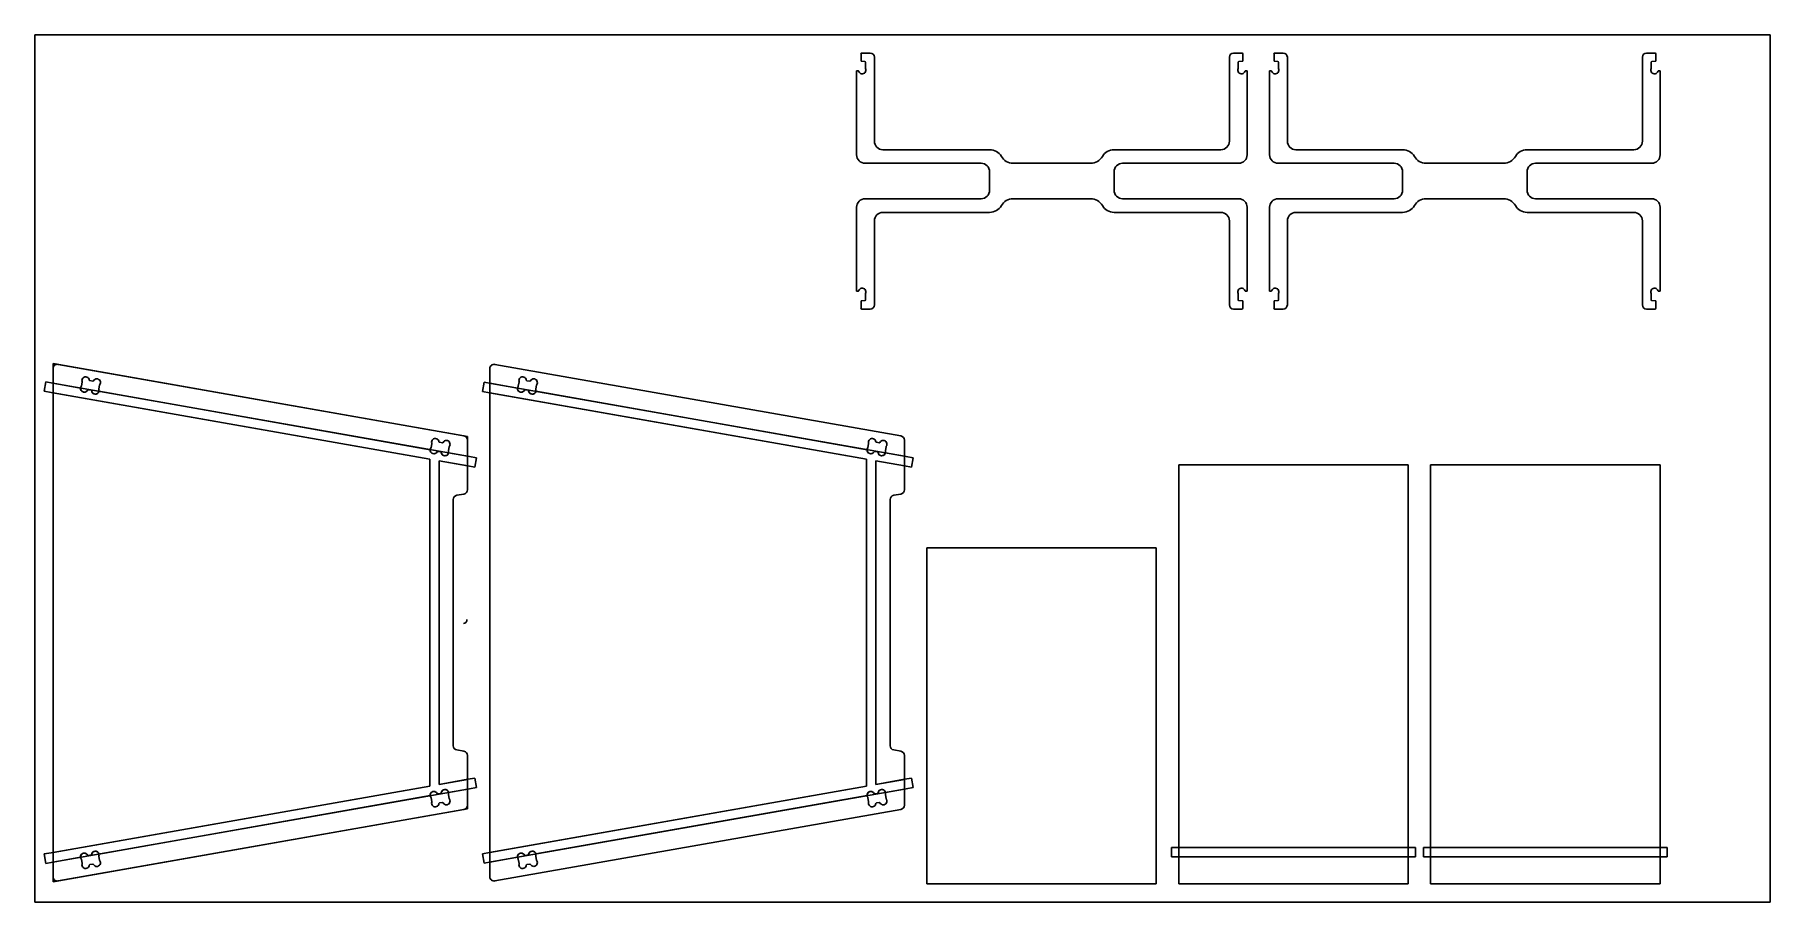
# Model space of a CAD drawing. Extents: x 0 to 96.1, y 0.2 to 48.2.
import ezdxf

# ---------------------------------------------------------------- set-up
doc = ezdxf.new("R2010")
doc.units = 0
doc.header["$MEASUREMENT"] = 0
doc.layers.get('0').update_dxf_attribs({"linetype": 'CONTINUOUS'})
for name, color, linetype in [('BOX_STOCK', 1, 'CONTINUOUS'), ('POCKETS', 171, 'CONTINUOUS'), ('PROFILES_INSIDE', 4, 'CONTINUOUS'), ('PROFILES_OUTSIDE', 6, 'CONTINUOUS')]:
    doc.layers.add(name, color=color, linetype=linetype)

msp = doc.modelspace()

# ---------------------------------------------------------------- linework, layer by layer
at = {"color": 7, "linetype": 'CONTINUOUS'}
for p, q in [((45.743, 46.734), (45.743, 47.149)), ((46.245, 47.189), (45.782, 47.189)), ((66.831, 47.189), (66.368, 47.189)), ((66.87, 47.149), (66.87, 46.734)), ((68.602, 46.734), (68.602, 47.149)), ((69.104, 47.189), (68.641, 47.189)), ((89.69, 47.189), (89.227, 47.189)), ((89.729, 47.149), (89.729, 46.734)), ((45.497, 46.204), (45.497, 41.559)), ((45.576, 46.204), (45.497, 46.204)), ((45.952, 46.72), (45.743, 46.734)), ((45.989, 46.341), (45.989, 46.681)), ((46.481, 42.309), (46.481, 46.952)), ((66.132, 46.952), (66.132, 42.309)), ((66.624, 46.681), (66.624, 46.341)), ((66.87, 46.734), (66.661, 46.72)), ((67.116, 46.204), (67.037, 46.204)), ((67.116, 41.559), (67.116, 46.204)), ((68.355, 46.204), (68.355, 41.559)), ((68.435, 46.204), (68.355, 46.204)), ((68.811, 46.72), (68.602, 46.734)), ((68.848, 46.341), (68.848, 46.681)), ((69.34, 42.309), (69.34, 46.952)), ((88.991, 46.952), (88.991, 42.309)), ((89.483, 46.681), (89.483, 46.341)), ((89.729, 46.734), (89.52, 46.72)), ((89.975, 46.204), (89.895, 46.204)), ((89.975, 41.559), (89.975, 46.204)), ((52.861, 41.836), (46.953, 41.836)), ((65.659, 41.836), (59.752, 41.836)), ((75.72, 41.836), (69.812, 41.836)), ((88.518, 41.836), (82.611, 41.836)), ((45.969, 41.086), (52.388, 41.086)), ((52.861, 40.614), (52.861, 39.59)), ((58.453, 41.086), (54.16, 41.086)), ((59.752, 39.59), (59.752, 40.614)), ((60.225, 41.086), (66.644, 41.086)), ((68.828, 41.086), (75.247, 41.086)), ((75.72, 40.614), (75.72, 39.59)), ((81.312, 41.086), (77.019, 41.086)), ((82.611, 39.59), (82.611, 40.614)), ((83.084, 41.086), (89.503, 41.086)), ((45.497, 38.645), (45.497, 34)), ((52.388, 39.118), (45.969, 39.118)), ((54.16, 39.118), (58.453, 39.118)), ((66.644, 39.118), (60.225, 39.118)), ((67.116, 34), (67.116, 38.645)), ((68.355, 38.645), (68.355, 34)), ((75.247, 39.118), (68.828, 39.118)), ((77.019, 39.118), (81.312, 39.118)), ((89.503, 39.118), (83.084, 39.118)), ((89.975, 34), (89.975, 38.645)), ((46.481, 33.252), (46.481, 37.895)), ((46.953, 38.368), (52.861, 38.368)), ((59.752, 38.368), (65.659, 38.368)), ((66.132, 37.895), (66.132, 33.252)), ((69.34, 33.252), (69.34, 37.895)), ((69.812, 38.368), (75.72, 38.368)), ((82.611, 38.368), (88.518, 38.368)), ((88.991, 37.895), (88.991, 33.252)), ((45.497, 34), (45.576, 34)), ((45.989, 33.523), (45.989, 33.863)), ((66.624, 33.863), (66.624, 33.523)), ((67.037, 34), (67.116, 34)), ((68.355, 34), (68.435, 34)), ((68.848, 33.523), (68.848, 33.863)), ((89.483, 33.863), (89.483, 33.523)), ((89.895, 34), (89.975, 34)), ((45.743, 33.471), (45.952, 33.484)), ((45.743, 33.055), (45.743, 33.471)), ((45.782, 33.015), (46.245, 33.015)), ((66.368, 33.015), (66.831, 33.015)), ((66.661, 33.484), (66.87, 33.471)), ((66.87, 33.471), (66.87, 33.055)), ((68.602, 33.471), (68.811, 33.484)), ((68.602, 33.055), (68.602, 33.471)), ((68.641, 33.015), (69.104, 33.015)), ((89.227, 33.015), (89.69, 33.015)), ((89.52, 33.484), (89.729, 33.471)), ((89.729, 33.471), (89.729, 33.055)), ((1.299, 29.953), (23.767, 25.991)), ((47.948, 25.991), (25.479, 29.953)), ((1.022, 28.908), (1.022, 29.72)), ((1.022, 28.908), (2.548, 28.639)), ((1.022, 28.908), (1.022, 28.373)), ((2.59, 28.749), (2.632, 28.986)), ((3.062, 29.049), (3.219, 29.021)), ((25.202, 29.72), (25.202, 28.908)), ((26.734, 28.638), (25.202, 28.908)), ((25.202, 28.373), (25.202, 28.908)), ((26.776, 28.748), (26.818, 28.985)), ((27.248, 29.048), (27.405, 29.02)), ((1.022, 2.931), (1.022, 28.373)), ((21.874, 24.696), (1.022, 28.373)), ((2.973, 28.543), (3.13, 28.516)), ((3.601, 28.815), (3.56, 28.578)), ((3.561, 28.46), (21.901, 25.226)), ((25.202, 28.373), (25.202, 2.931)), ((25.202, 28.373), (46.055, 24.696)), ((27.159, 28.542), (27.316, 28.515)), ((27.787, 28.815), (27.746, 28.577)), ((46.081, 25.226), (27.747, 28.459)), ((21.943, 25.337), (21.985, 25.574)), ((22.325, 25.131), (22.482, 25.103)), ((22.415, 25.637), (22.571, 25.609)), ((22.954, 25.403), (22.912, 25.166)), ((22.914, 25.048), (23.963, 24.863)), ((23.963, 25.758), (23.963, 24.863)), ((46.123, 25.337), (46.165, 25.574)), ((46.506, 25.131), (46.662, 25.103)), ((46.595, 25.637), (46.752, 25.609)), ((47.134, 25.403), (47.092, 25.166)), ((48.143, 24.863), (47.094, 25.048)), ((48.143, 24.863), (48.143, 25.758)), ((21.874, 6.608), (21.874, 24.696)), ((22.388, 24.606), (22.388, 6.699)), ((23.963, 24.328), (22.388, 24.606)), ((23.963, 24.328), (23.963, 24.863)), ((23.963, 24.328), (23.963, 23.005)), ((46.055, 24.696), (46.055, 6.608)), ((46.568, 6.699), (46.568, 24.606)), ((46.568, 24.606), (48.143, 24.328)), ((48.143, 24.863), (48.143, 24.328)), ((48.143, 23.005), (48.143, 24.328)), ((76.031, 24.391), (63.326, 24.391)), ((63.326, 24.391), (63.326, 3.209)), ((76.031, 3.209), (76.031, 24.391)), ((89.975, 24.391), (77.27, 24.391)), ((77.27, 24.391), (77.27, 3.209)), ((89.975, 3.209), (89.975, 24.391)), ((23.175, 8.835), (23.175, 22.47)), ((23.37, 22.703), (23.767, 22.773)), ((47.355, 22.47), (47.355, 8.835)), ((47.948, 22.773), (47.551, 22.703)), ((49.382, 19.794), (49.382, 1.184)), ((62.087, 19.794), (49.382, 19.794)), ((62.087, 1.184), (62.087, 19.794)), ((23.767, 8.532), (23.37, 8.602)), ((23.963, 8.299), (23.963, 6.977)), ((47.551, 8.602), (47.948, 8.532)), ((48.143, 6.977), (48.143, 8.299)), ((22.388, 6.699), (23.963, 6.977)), ((23.963, 6.442), (23.963, 6.977)), ((48.143, 6.977), (46.568, 6.699)), ((48.143, 6.977), (48.143, 6.442)), ((1.022, 2.931), (21.874, 6.608)), ((21.901, 6.078), (3.561, 2.844)), ((21.985, 5.73), (21.943, 5.967)), ((22.482, 6.201), (22.325, 6.173)), ((22.912, 6.138), (22.954, 5.901)), ((23.963, 6.442), (22.914, 6.257)), ((23.963, 6.442), (23.963, 5.546)), ((46.055, 6.608), (25.202, 2.931)), ((27.747, 2.845), (46.081, 6.078)), ((46.165, 5.73), (46.123, 5.967)), ((46.662, 6.201), (46.506, 6.173)), ((47.092, 6.138), (47.134, 5.901)), ((47.094, 6.257), (48.143, 6.442)), ((48.143, 5.546), (48.143, 6.442)), ((23.767, 5.313), (1.299, 1.352)), ((22.571, 5.695), (22.415, 5.668)), ((25.479, 1.352), (47.948, 5.313)), ((46.752, 5.695), (46.595, 5.668)), ((1.022, 2.931), (1.022, 2.397)), ((25.202, 2.397), (25.202, 2.931)), ((63.326, 3.209), (76.031, 3.209)), ((63.326, 2.695), (63.326, 3.209)), ((76.031, 3.209), (76.031, 2.695)), ((89.975, 3.209), (77.27, 3.209)), ((77.27, 2.695), (77.27, 3.209)), ((89.975, 3.209), (89.975, 2.695)), ((2.548, 2.666), (1.022, 2.397)), ((1.022, 1.584), (1.022, 2.397)), ((2.632, 2.318), (2.59, 2.555)), ((3.13, 2.789), (2.973, 2.761)), ((3.219, 2.283), (3.062, 2.255)), ((3.56, 2.726), (3.601, 2.489)), ((25.202, 2.397), (26.734, 2.667)), ((25.202, 2.397), (25.202, 1.584)), ((26.818, 2.319), (26.776, 2.556)), ((27.316, 2.79), (27.159, 2.762)), ((27.405, 2.284), (27.248, 2.256)), ((27.746, 2.727), (27.787, 2.49)), ((63.326, 2.695), (63.326, 1.184)), ((76.031, 2.695), (63.326, 2.695)), ((76.031, 1.184), (76.031, 2.695)), ((77.27, 2.695), (77.27, 1.184)), ((77.27, 2.695), (89.975, 2.695)), ((89.975, 1.184), (89.975, 2.695)), ((49.382, 1.184), (62.087, 1.184)), ((63.326, 1.184), (76.031, 1.184)), ((77.27, 1.184), (89.975, 1.184))]:
    msp.add_line(p, q, dxfattribs=at)
for centre, radius, start, end in [((45.782, 47.149), 0.0394, 90, 180), ((46.245, 46.952), 0.236, 0, 90), ((66.368, 46.952), 0.236, 90, 180), ((66.831, 47.149), 0.0394, 0, 90), ((68.641, 47.149), 0.0394, 90, 180), ((69.104, 46.952), 0.236, 0, 90), ((89.227, 46.952), 0.236, 90, 180), ((89.69, 47.149), 0.0394, 0, 90), ((45.576, 46.165), 0.0394, 17.60047, 90), ((45.808, 46.238), 0.204, 197.60047, 24.88789), ((45.949, 46.681), 0.0394, 360, 86.33806), ((46.028, 46.341), 0.0394, 180, 204.88789), ((66.805, 46.238), 0.204, 155.11211, 342.39953), ((66.585, 46.341), 0.0394, 335.11211, 0), ((66.663, 46.681), 0.0394, 93.66194, 180), ((67.037, 46.165), 0.0394, 90, 162.39953), ((68.435, 46.165), 0.0394, 17.60047, 90), ((68.667, 46.238), 0.204, 197.60047, 24.88789), ((68.808, 46.681), 0.0394, 0, 86.33806), ((68.887, 46.341), 0.0394, 180, 204.88789), ((89.664, 46.238), 0.204, 155.11211, 342.39953), ((89.444, 46.341), 0.0394, 335.11211, 0), ((89.522, 46.681), 0.0394, 93.66194, 180), ((89.895, 46.165), 0.0394, 90, 162.39953), ((46.953, 42.309), 0.472, 180, 270), ((65.659, 42.309), 0.472, 270, 0), ((69.812, 42.309), 0.472, 180, 270), ((88.518, 42.309), 0.472, 270, 0), ((45.969, 41.559), 0.472, 180, 270), ((52.861, 41.086), 0.75, 30, 90), ((54.16, 41.836), 0.75, 210, 270), ((58.453, 41.836), 0.75, 270, 330), ((59.752, 41.086), 0.75, 90, 150), ((66.644, 41.559), 0.472, 270, 0), ((68.828, 41.559), 0.472, 180, 270), ((75.72, 41.086), 0.75, 30, 90), ((77.019, 41.836), 0.75, 210, 270), ((81.312, 41.836), 0.75, 270, 330), ((82.611, 41.086), 0.75, 90, 150), ((89.503, 41.559), 0.472, 270, 0), ((52.388, 40.614), 0.472, 0, 90), ((60.225, 40.614), 0.472, 90, 180), ((75.247, 40.614), 0.472, 0, 90), ((83.084, 40.614), 0.472, 90, 180), ((52.388, 39.59), 0.472, 270, 0), ((60.225, 39.59), 0.472, 180, 270), ((75.247, 39.59), 0.472, 270, 0), ((83.084, 39.59), 0.472, 180, 270), ((45.969, 38.645), 0.472, 90, 180), ((52.861, 39.118), 0.75, 270, 330), ((54.16, 38.368), 0.75, 90, 150), ((58.453, 38.368), 0.75, 30, 90), ((59.752, 39.118), 0.75, 210, 270), ((66.644, 38.645), 0.472, 0, 90), ((68.828, 38.645), 0.472, 90, 180), ((75.72, 39.118), 0.75, 270, 330), ((77.019, 38.368), 0.75, 90, 150), ((81.312, 38.368), 0.75, 30, 90), ((82.611, 39.118), 0.75, 210, 270), ((89.503, 38.645), 0.472, 0, 90), ((46.953, 37.895), 0.472, 90, 180), ((65.659, 37.895), 0.472, 0, 90), ((69.812, 37.895), 0.472, 90, 180), ((88.518, 37.895), 0.472, 0, 90), ((45.576, 34.039), 0.0394, 270, 342.39953), ((45.808, 33.966), 0.204, 335.11211, 162.39953), ((46.028, 33.863), 0.0394, 155.11211, 180), ((66.805, 33.966), 0.204, 17.60047, 204.88789), ((66.585, 33.863), 0.0394, 0, 24.88789), ((67.037, 34.039), 0.0394, 197.60047, 270), ((68.435, 34.039), 0.0394, 270, 342.39953), ((68.667, 33.966), 0.204, 335.11211, 162.39953), ((68.887, 33.863), 0.0394, 155.11211, 180), ((89.664, 33.966), 0.204, 17.60047, 204.88789), ((89.444, 33.863), 0.0394, 0, 24.88789), ((89.895, 34.039), 0.0394, 197.60047, 270), ((45.782, 33.055), 0.0394, 180, 270), ((45.949, 33.523), 0.0394, 273.66194, 0), ((46.245, 33.252), 0.236, 270, 0), ((66.368, 33.252), 0.236, 180, 270), ((66.663, 33.523), 0.0394, 180, 266.33806), ((66.831, 33.055), 0.0394, 270, 0), ((68.641, 33.055), 0.0394, 180, 270), ((68.808, 33.523), 0.0394, 273.66194, 0), ((69.104, 33.252), 0.236, 270, 0), ((89.227, 33.252), 0.236, 180, 270), ((89.522, 33.523), 0.0394, 180, 266.33806), ((89.69, 33.055), 0.0394, 270, 0), ((1.258, 29.72), 0.236, 80, 180), ((25.438, 29.72), 0.236, 80, 180), ((2.828, 29.056), 0.204, 7.60048, 194.88784), ((2.593, 28.993), 0.0394, 350, 14.88784), ((3.069, 29.088), 0.0394, 187.60048, 260.00005), ((3.226, 29.06), 0.0394, 260.00005, 332.39954), ((3.441, 28.948), 0.204, 325.11219, 152.39954), ((3.64, 28.809), 0.0394, 145.11219, 170), ((27.014, 29.055), 0.204, 7.60048, 194.88784), ((26.779, 28.992), 0.0394, 350, 14.88784), ((27.255, 29.087), 0.0394, 187.60048, 260.00005), ((27.412, 29.059), 0.0394, 260.00005, 332.39954), ((27.627, 28.947), 0.204, 325.11219, 152.39954), ((27.826, 28.808), 0.0394, 145.11219, 170), ((2.751, 28.617), 0.204, 173.94475, 332.39954), ((2.751, 28.617), 0.204, 145.11212, 173.94475), ((2.552, 28.756), 0.0394, 325.11212, 350), ((2.966, 28.505), 0.0394, 80.00005, 152.39954), ((3.123, 28.477), 0.0394, 7.60048, 80.00005), ((3.364, 28.509), 0.204, 187.60048, 346.05519), ((3.598, 28.572), 0.0394, 170, 194.8879), ((3.364, 28.509), 0.204, 346.05519, 14.8879), ((26.937, 28.616), 0.204, 173.94475, 332.39954), ((26.937, 28.616), 0.204, 145.11212, 173.94475), ((26.738, 28.755), 0.0394, 325.11212, 350), ((27.152, 28.504), 0.0394, 80.00005, 152.39954), ((27.309, 28.476), 0.0394, 7.60048, 80.00005), ((27.55, 28.508), 0.204, 187.60048, 346.05519), ((27.784, 28.571), 0.0394, 170, 194.8879), ((27.55, 28.508), 0.204, 346.05519, 14.8879), ((23.726, 25.758), 0.236, 0, 80), ((47.907, 25.758), 0.236, 0, 80), ((22.103, 25.205), 0.204, 173.94475, 332.39954), ((22.103, 25.205), 0.204, 145.11212, 173.94475), ((21.904, 25.344), 0.0394, 325.11212, 350), ((22.181, 25.643), 0.204, 7.60048, 194.88784), ((21.946, 25.581), 0.0394, 350, 14.88784), ((22.319, 25.092), 0.0394, 80.00005, 152.39954), ((22.421, 25.675), 0.0394, 187.60048, 260.00005), ((22.475, 25.065), 0.0394, 7.60048, 80.00005), ((22.716, 25.097), 0.204, 187.60048, 346.05519), ((22.578, 25.648), 0.0394, 260.00005, 332.39954), ((22.793, 25.535), 0.204, 325.11219, 152.39954), ((22.951, 25.159), 0.0394, 170, 194.8879), ((22.716, 25.097), 0.204, 346.05519, 14.8879), ((22.993, 25.396), 0.0394, 145.11219, 170), ((46.284, 25.205), 0.204, 173.94475, 332.39954), ((46.284, 25.205), 0.204, 145.11212, 173.94475), ((46.084, 25.344), 0.0394, 325.11212, 350), ((46.361, 25.643), 0.204, 7.60048, 194.88784), ((46.126, 25.581), 0.0394, 350, 14.88784), ((46.499, 25.092), 0.0394, 80.00005, 152.39954), ((46.602, 25.675), 0.0394, 187.60048, 260.00005), ((46.656, 25.065), 0.0394, 7.60048, 80.00005), ((46.896, 25.097), 0.204, 187.60048, 346.05519), ((46.758, 25.648), 0.0394, 260.00005, 332.39954), ((46.974, 25.535), 0.204, 325.11219, 152.39954), ((47.131, 25.159), 0.0394, 170, 194.8879), ((46.896, 25.097), 0.204, 346.05519, 14.8879), ((47.173, 25.396), 0.0394, 145.11219, 170), ((23.411, 22.47), 0.236, 100, 180), ((23.726, 23.005), 0.236, 280, 0), ((47.592, 22.47), 0.236, 100, 180), ((47.907, 23.005), 0.236, 280, 0), ((23.411, 8.835), 0.236, 180, 260), ((47.592, 8.835), 0.236, 180, 260), ((23.726, 8.299), 0.236, 0, 80), ((47.907, 8.299), 0.236, 0, 80), ((22.103, 6.1), 0.204, 27.60048, 186.05519), ((22.103, 6.1), 0.204, 186.05519, 214.88784), ((21.904, 5.961), 0.0394, 10, 34.88784), ((22.319, 6.212), 0.0394, 207.60048, 280.00005), ((22.475, 6.24), 0.0394, 280.00005, 352.39954), ((22.716, 6.208), 0.204, 13.94475, 172.39954), ((22.793, 5.769), 0.204, 207.60048, 34.8879), ((22.951, 6.145), 0.0394, 165.11219, 190), ((22.716, 6.208), 0.204, 345.11219, 13.94475), ((22.993, 5.908), 0.0394, 190, 214.8879), ((46.284, 6.1), 0.204, 27.60048, 186.05519), ((46.284, 6.1), 0.204, 186.05519, 214.88784), ((46.084, 5.961), 0.0394, 10, 34.88784), ((46.499, 6.212), 0.0394, 207.60048, 280.00005), ((46.656, 6.24), 0.0394, 280.00005, 352.39954), ((46.896, 6.208), 0.204, 13.94475, 172.39954), ((46.974, 5.769), 0.204, 207.60048, 34.8879), ((47.131, 6.145), 0.0394, 165.11219, 190), ((46.896, 6.208), 0.204, 345.11219, 13.94475), ((47.173, 5.908), 0.0394, 190, 214.8879), ((22.181, 5.661), 0.204, 165.11212, 352.39954), ((21.946, 5.724), 0.0394, 345.11212, 10), ((22.421, 5.629), 0.0394, 100.00005, 172.39954), ((22.578, 5.657), 0.0394, 27.60048, 100.00005), ((23.726, 5.546), 0.236, 280, 0), ((46.361, 5.661), 0.204, 165.11212, 352.39954), ((46.126, 5.724), 0.0394, 345.11212, 10), ((46.602, 5.629), 0.0394, 100.00005, 172.39954), ((46.758, 5.657), 0.0394, 27.60048, 100.00005), ((47.907, 5.546), 0.236, 280, 0), ((2.751, 2.687), 0.204, 27.60048, 186.05519), ((3.364, 2.795), 0.204, 13.94475, 172.39954), ((26.937, 2.688), 0.204, 27.60048, 186.05519), ((27.55, 2.796), 0.204, 13.94475, 172.39954), ((2.751, 2.687), 0.204, 186.05519, 214.88784), ((2.552, 2.548), 0.0394, 10, 34.88784), ((2.828, 2.249), 0.204, 165.11212, 352.39954), ((2.593, 2.311), 0.0394, 345.11212, 10), ((2.966, 2.8), 0.0394, 207.60048, 280.00005), ((3.069, 2.217), 0.0394, 100.00005, 172.39954), ((3.123, 2.827), 0.0394, 280.00005, 352.39954), ((3.226, 2.244), 0.0394, 27.60048, 100.00005), ((3.441, 2.357), 0.204, 207.60048, 34.8879), ((3.598, 2.733), 0.0394, 165.11219, 190), ((3.364, 2.795), 0.204, 345.11219, 13.94475), ((3.64, 2.496), 0.0394, 190, 214.8879), ((26.937, 2.688), 0.204, 186.05519, 214.88784), ((26.738, 2.549), 0.0394, 10, 34.88784), ((27.014, 2.25), 0.204, 165.11212, 352.39954), ((26.779, 2.312), 0.0394, 345.11212, 10), ((27.152, 2.801), 0.0394, 207.60048, 280.00005), ((27.255, 2.218), 0.0394, 100.00005, 172.39954), ((27.309, 2.828), 0.0394, 280.00005, 352.39954), ((27.412, 2.245), 0.0394, 27.60048, 100.00005), ((27.627, 2.358), 0.204, 207.60048, 34.8879), ((27.784, 2.734), 0.0394, 165.11219, 190), ((27.55, 2.796), 0.204, 345.11219, 13.94475), ((27.826, 2.497), 0.0394, 190, 214.8879), ((1.258, 1.584), 0.236, 180, 280), ((25.438, 1.584), 0.236, 180, 280)]:
    msp.add_arc(centre, radius, start, end, dxfattribs=at)
at = {"layer": 'BOX_STOCK'}
for p, q in [((96.071, 48.202), (0.008, 48.202)), ((0.008, 48.202), (0.008, 0.171)), ((96.071, 0.171), (96.071, 48.202)), ((0.008, 0.171), (96.071, 0.171))]:
    msp.add_line(p, q, dxfattribs=at)
at = {"layer": 'POCKETS'}
for p, q in [((0.623, 28.978), (0.532, 28.459)), ((1.011, 28.91), (0.623, 28.978)), ((24.065, 24.845), (1.011, 28.91)), ((24.89, 28.963), (24.799, 28.444)), ((25.278, 28.894), (24.89, 28.963)), ((48.245, 24.845), (25.278, 28.894)), ((0.532, 28.459), (0.919, 28.391)), ((0.919, 28.391), (21.874, 24.696)), ((24.799, 28.444), (25.186, 28.376)), ((25.186, 28.376), (46.055, 24.696)), ((21.874, 24.696), (21.874, 6.608)), ((22.388, 24.606), (23.973, 24.326)), ((22.388, 6.699), (22.388, 24.606)), ((23.973, 24.326), (24.361, 24.258)), ((24.453, 24.776), (24.065, 24.845)), ((24.361, 24.258), (24.453, 24.776)), ((46.055, 24.696), (46.055, 6.608)), ((46.568, 24.606), (48.154, 24.326)), ((46.568, 6.699), (46.568, 24.606)), ((48.154, 24.326), (48.541, 24.258)), ((48.633, 24.776), (48.245, 24.845)), ((48.541, 24.258), (48.633, 24.776)), ((23.973, 6.978), (22.388, 6.699)), ((24.361, 7.047), (23.973, 6.978)), ((24.453, 6.528), (24.361, 7.047)), ((48.154, 6.978), (46.568, 6.699)), ((48.541, 7.047), (48.154, 6.978)), ((48.633, 6.528), (48.541, 7.047)), ((21.874, 6.608), (0.919, 2.913)), ((1.011, 2.395), (24.065, 6.46)), ((24.065, 6.46), (24.453, 6.528)), ((46.055, 6.608), (25.186, 2.929)), ((25.278, 2.41), (48.245, 6.46)), ((48.245, 6.46), (48.633, 6.528)), ((0.919, 2.913), (0.532, 2.845)), ((25.186, 2.929), (24.799, 2.86)), ((76.425, 3.209), (62.933, 3.209)), ((62.933, 3.209), (62.933, 2.695)), ((76.425, 2.695), (76.425, 3.209)), ((90.369, 3.209), (76.877, 3.209)), ((76.877, 3.209), (76.877, 2.695)), ((90.369, 2.695), (90.369, 3.209)), ((0.532, 2.845), (0.623, 2.326)), ((0.623, 2.326), (1.011, 2.395)), ((24.799, 2.86), (24.89, 2.342)), ((24.89, 2.342), (25.278, 2.41)), ((62.933, 2.695), (76.425, 2.695)), ((76.877, 2.695), (90.369, 2.695))]:
    msp.add_line(p, q, dxfattribs=at)
at = {"layer": 'PROFILES_INSIDE'}
for p, q in [((2.632, 28.986), (2.59, 28.749)), ((3.219, 29.021), (3.062, 29.049)), ((26.818, 28.985), (26.776, 28.748)), ((27.405, 29.02), (27.248, 29.048)), ((2.973, 28.543), (3.13, 28.516)), ((3.56, 28.578), (3.601, 28.815)), ((27.159, 28.542), (27.316, 28.515)), ((27.746, 28.577), (27.787, 28.815)), ((21.985, 25.574), (21.943, 25.337)), ((22.325, 25.131), (22.482, 25.103)), ((22.571, 25.609), (22.415, 25.637)), ((22.912, 25.166), (22.954, 25.403)), ((46.165, 25.574), (46.123, 25.337)), ((46.506, 25.131), (46.662, 25.103)), ((46.752, 25.609), (46.595, 25.637)), ((47.092, 25.166), (47.134, 25.403)), ((21.943, 5.967), (21.985, 5.73)), ((22.482, 6.201), (22.325, 6.173)), ((22.954, 5.901), (22.912, 6.138)), ((46.123, 5.967), (46.165, 5.73)), ((46.662, 6.201), (46.506, 6.173)), ((47.134, 5.901), (47.092, 6.138)), ((22.415, 5.668), (22.571, 5.695)), ((46.595, 5.668), (46.752, 5.695)), ((2.59, 2.555), (2.632, 2.318)), ((3.13, 2.789), (2.973, 2.761)), ((3.062, 2.255), (3.219, 2.283)), ((3.601, 2.489), (3.56, 2.726)), ((26.776, 2.556), (26.818, 2.319)), ((27.316, 2.79), (27.159, 2.762)), ((27.248, 2.256), (27.405, 2.284)), ((27.787, 2.49), (27.746, 2.727))]:
    msp.add_line(p, q, dxfattribs=at)
for centre, radius, start, end in [((2.828, 29.056), 0.204, 7.60048, 194.88784), ((2.593, 28.993), 0.0394, 350, 14.88784), ((3.069, 29.088), 0.0394, 187.60048, 260.00005), ((3.226, 29.06), 0.0394, 260.00005, 332.39954), ((3.441, 28.948), 0.204, 325.11219, 152.39954), ((3.64, 28.809), 0.0394, 145.11219, 170), ((27.014, 29.055), 0.204, 7.60048, 194.88784), ((26.779, 28.992), 0.0394, 350, 14.88784), ((27.255, 29.087), 0.0394, 187.60048, 260.00005), ((27.412, 29.059), 0.0394, 260.00005, 332.39954), ((27.627, 28.947), 0.204, 325.11219, 152.39954), ((27.826, 28.808), 0.0394, 145.11219, 170), ((2.751, 28.617), 0.204, 145.11212, 332.39954), ((2.552, 28.756), 0.0394, 325.11212, 350), ((2.966, 28.505), 0.0394, 80.00005, 152.39954), ((3.123, 28.477), 0.0394, 7.60048, 80.00005), ((3.364, 28.509), 0.204, 187.60048, 14.8879), ((3.598, 28.572), 0.0394, 170, 194.8879), ((26.937, 28.616), 0.204, 145.11212, 332.39954), ((26.738, 28.755), 0.0394, 325.11212, 350), ((27.152, 28.504), 0.0394, 80.00005, 152.39954), ((27.309, 28.476), 0.0394, 7.60048, 80.00005), ((27.55, 28.508), 0.204, 187.60048, 14.8879), ((27.784, 28.571), 0.0394, 170, 194.8879), ((22.103, 25.205), 0.204, 145.11212, 332.39954), ((21.904, 25.344), 0.0394, 325.11212, 350), ((22.181, 25.643), 0.204, 7.60048, 194.88784), ((21.946, 25.581), 0.0394, 350, 14.88784), ((22.319, 25.092), 0.0394, 80.00005, 152.39954), ((22.421, 25.675), 0.0394, 187.60048, 260.00005), ((22.475, 25.065), 0.0394, 7.60048, 80.00005), ((22.716, 25.097), 0.204, 187.60048, 14.8879), ((22.578, 25.648), 0.0394, 260.00005, 332.39954), ((22.793, 25.535), 0.204, 325.11219, 152.39954), ((22.951, 25.159), 0.0394, 170, 194.8879), ((22.993, 25.396), 0.0394, 145.11219, 170), ((46.284, 25.205), 0.204, 145.11212, 332.39954), ((46.084, 25.344), 0.0394, 325.11212, 350), ((46.361, 25.643), 0.204, 7.60048, 194.88784), ((46.126, 25.581), 0.0394, 350, 14.88784), ((46.499, 25.092), 0.0394, 80.00005, 152.39954), ((46.602, 25.675), 0.0394, 187.60048, 260.00005), ((46.656, 25.065), 0.0394, 7.60048, 80.00005), ((46.896, 25.097), 0.204, 187.60048, 14.8879), ((46.758, 25.648), 0.0394, 260.00005, 332.39954), ((46.974, 25.535), 0.204, 325.11219, 152.39954), ((47.131, 25.159), 0.0394, 170, 194.8879), ((47.173, 25.396), 0.0394, 145.11219, 170), ((23.699, 15.833), 0.236, 280, 0), ((22.103, 6.1), 0.204, 27.60048, 214.88784), ((21.904, 5.961), 0.0394, 10, 34.88784), ((22.319, 6.212), 0.0394, 207.60048, 280.00005), ((22.475, 6.24), 0.0394, 280.00005, 352.39954), ((22.716, 6.208), 0.204, 345.11219, 172.39954), ((22.793, 5.769), 0.204, 207.60048, 34.8879), ((22.951, 6.145), 0.0394, 165.11219, 190), ((22.993, 5.908), 0.0394, 190, 214.8879), ((46.284, 6.1), 0.204, 27.60048, 214.88784), ((46.084, 5.961), 0.0394, 10, 34.88784), ((46.499, 6.212), 0.0394, 207.60048, 280.00005), ((46.656, 6.24), 0.0394, 280.00005, 352.39954), ((46.896, 6.208), 0.204, 345.11219, 172.39954), ((46.974, 5.769), 0.204, 207.60048, 34.8879), ((47.131, 6.145), 0.0394, 165.11219, 190), ((47.173, 5.908), 0.0394, 190, 214.8879), ((22.181, 5.661), 0.204, 165.11212, 352.39954), ((21.946, 5.724), 0.0394, 345.11212, 10), ((22.421, 5.629), 0.0394, 100.00005, 172.39954), ((22.578, 5.657), 0.0394, 27.60048, 100.00005), ((46.361, 5.661), 0.204, 165.11212, 352.39954), ((46.126, 5.724), 0.0394, 345.11212, 10), ((46.602, 5.629), 0.0394, 100.00005, 172.39954), ((46.758, 5.657), 0.0394, 27.60048, 100.00005), ((2.751, 2.687), 0.204, 27.60048, 214.88784), ((3.364, 2.795), 0.204, 345.11219, 172.39954), ((26.937, 2.688), 0.204, 27.60048, 214.88784), ((27.55, 2.796), 0.204, 345.11219, 172.39954), ((2.552, 2.548), 0.0394, 10, 34.88784), ((2.828, 2.249), 0.204, 165.11212, 352.39954), ((2.593, 2.311), 0.0394, 345.11212, 10), ((2.966, 2.8), 0.0394, 207.60048, 280.00005), ((3.069, 2.217), 0.0394, 100.00005, 172.39954), ((3.123, 2.827), 0.0394, 280.00005, 352.39954), ((3.226, 2.244), 0.0394, 27.60048, 100.00005), ((3.441, 2.357), 0.204, 207.60048, 34.8879), ((3.598, 2.733), 0.0394, 165.11219, 190), ((3.64, 2.496), 0.0394, 190, 214.8879), ((26.738, 2.549), 0.0394, 10, 34.88784), ((27.014, 2.25), 0.204, 165.11212, 352.39954), ((26.779, 2.312), 0.0394, 345.11212, 10), ((27.152, 2.801), 0.0394, 207.60048, 280.00005), ((27.255, 2.218), 0.0394, 100.00005, 172.39954), ((27.309, 2.828), 0.0394, 280.00005, 352.39954), ((27.412, 2.245), 0.0394, 27.60048, 100.00005), ((27.627, 2.358), 0.204, 207.60048, 34.8879), ((27.784, 2.734), 0.0394, 165.11219, 190), ((27.826, 2.497), 0.0394, 190, 214.8879)]:
    msp.add_arc(centre, radius, start, end, dxfattribs=at)
at = {"layer": 'PROFILES_OUTSIDE'}
for p, q in [((45.743, 47.149), (45.743, 46.734)), ((46.245, 47.189), (45.782, 47.189)), ((66.831, 47.189), (66.368, 47.189)), ((66.87, 46.734), (66.87, 47.149)), ((68.602, 47.149), (68.602, 46.734)), ((69.104, 47.189), (68.641, 47.189)), ((89.69, 47.189), (89.227, 47.189)), ((89.729, 46.734), (89.729, 47.149)), ((45.497, 46.204), (45.497, 41.559)), ((45.576, 46.204), (45.497, 46.204)), ((45.743, 46.734), (45.952, 46.72)), ((45.989, 46.681), (45.989, 46.341)), ((46.481, 42.309), (46.481, 46.952)), ((66.132, 46.952), (66.132, 42.309)), ((66.624, 46.341), (66.624, 46.681)), ((66.661, 46.72), (66.87, 46.734)), ((67.116, 46.204), (67.037, 46.204)), ((67.116, 41.559), (67.116, 46.204)), ((68.355, 46.204), (68.355, 41.559)), ((68.435, 46.204), (68.355, 46.204)), ((68.602, 46.734), (68.811, 46.72)), ((68.848, 46.681), (68.848, 46.341)), ((69.34, 42.309), (69.34, 46.952)), ((88.991, 46.952), (88.991, 42.309)), ((89.483, 46.341), (89.483, 46.681)), ((89.52, 46.72), (89.729, 46.734)), ((89.975, 46.204), (89.895, 46.204)), ((89.975, 41.559), (89.975, 46.204)), ((52.861, 41.836), (46.953, 41.836)), ((65.659, 41.836), (59.752, 41.836)), ((75.72, 41.836), (69.812, 41.836)), ((88.518, 41.836), (82.611, 41.836)), ((45.969, 41.086), (52.388, 41.086)), ((52.861, 40.614), (52.861, 39.59)), ((58.453, 41.086), (54.16, 41.086)), ((59.752, 39.59), (59.752, 40.614)), ((60.225, 41.086), (66.644, 41.086)), ((68.828, 41.086), (75.247, 41.086)), ((75.72, 40.614), (75.72, 39.59)), ((81.312, 41.086), (77.019, 41.086)), ((82.611, 39.59), (82.611, 40.614)), ((83.084, 41.086), (89.503, 41.086)), ((45.497, 38.645), (45.497, 34)), ((52.388, 39.118), (45.969, 39.118)), ((54.16, 39.118), (58.453, 39.118)), ((66.644, 39.118), (60.225, 39.118)), ((67.116, 34), (67.116, 38.645)), ((68.355, 38.645), (68.355, 34)), ((75.247, 39.118), (68.828, 39.118)), ((77.019, 39.118), (81.312, 39.118)), ((89.503, 39.118), (83.084, 39.118)), ((89.975, 34), (89.975, 38.645)), ((46.481, 33.252), (46.481, 37.895)), ((46.953, 38.368), (52.861, 38.368)), ((59.752, 38.368), (65.659, 38.368)), ((66.132, 37.895), (66.132, 33.252)), ((69.34, 33.252), (69.34, 37.895)), ((69.812, 38.368), (75.72, 38.368)), ((82.611, 38.368), (88.518, 38.368)), ((88.991, 37.895), (88.991, 33.252)), ((45.497, 34), (45.576, 34)), ((45.989, 33.863), (45.989, 33.523)), ((66.624, 33.523), (66.624, 33.863)), ((67.037, 34), (67.116, 34)), ((68.355, 34), (68.435, 34)), ((68.848, 33.863), (68.848, 33.523)), ((89.483, 33.523), (89.483, 33.863)), ((89.895, 34), (89.975, 34)), ((45.952, 33.484), (45.743, 33.471)), ((45.743, 33.471), (45.743, 33.055)), ((45.782, 33.015), (46.245, 33.015)), ((66.368, 33.015), (66.831, 33.015)), ((66.87, 33.471), (66.661, 33.484)), ((66.87, 33.055), (66.87, 33.471)), ((68.811, 33.484), (68.602, 33.471)), ((68.602, 33.471), (68.602, 33.055)), ((68.641, 33.015), (69.104, 33.015)), ((89.227, 33.015), (89.69, 33.015)), ((89.729, 33.471), (89.52, 33.484)), ((89.729, 33.055), (89.729, 33.471)), ((23.963, 25.957), (1.022, 30.002)), ((1.022, 30.002), (1.022, 1.303)), ((47.948, 25.991), (25.479, 29.953)), ((25.202, 29.72), (25.202, 1.584)), ((23.963, 23.005), (23.963, 25.957)), ((48.143, 23.005), (48.143, 25.758)), ((76.031, 24.391), (63.326, 24.391)), ((63.326, 24.391), (63.326, 1.184)), ((76.031, 1.184), (76.031, 24.391)), ((77.27, 24.391), (77.27, 1.184)), ((89.975, 24.391), (77.27, 24.391)), ((89.975, 1.184), (89.975, 24.391)), ((23.175, 8.835), (23.175, 22.47)), ((23.37, 22.703), (23.767, 22.773)), ((47.355, 8.835), (47.355, 22.47)), ((47.551, 22.703), (47.948, 22.773)), ((62.087, 19.794), (49.382, 19.794)), ((49.382, 19.794), (49.382, 1.184)), ((62.087, 1.184), (62.087, 19.794)), ((23.767, 8.532), (23.37, 8.602)), ((23.963, 5.348), (23.963, 8.299)), ((47.948, 8.532), (47.551, 8.602)), ((48.143, 5.546), (48.143, 8.299)), ((1.022, 1.303), (23.963, 5.348)), ((25.479, 1.352), (47.948, 5.313)), ((49.382, 1.184), (62.087, 1.184)), ((63.326, 1.184), (76.031, 1.184)), ((77.27, 1.184), (89.975, 1.184))]:
    msp.add_line(p, q, dxfattribs=at)
for centre, radius, start, end in [((45.782, 47.149), 0.0394, 90, 180), ((46.245, 46.952), 0.236, 0, 90), ((66.368, 46.952), 0.236, 90, 180), ((66.831, 47.149), 0.0394, 0, 90), ((68.641, 47.149), 0.0394, 90, 180), ((69.104, 46.952), 0.236, 0, 90), ((89.227, 46.952), 0.236, 90, 180), ((89.69, 47.149), 0.0394, 0, 90), ((45.576, 46.165), 0.0394, 17.60047, 90), ((45.808, 46.238), 0.204, 197.60047, 24.88789), ((45.949, 46.681), 0.0394, 0, 86.33806), ((46.028, 46.341), 0.0394, 180, 204.88789), ((66.805, 46.238), 0.204, 155.11211, 342.39953), ((66.585, 46.341), 0.0394, 335.11211, 0), ((66.663, 46.681), 0.0394, 93.66194, 180), ((67.037, 46.165), 0.0394, 90, 162.39953), ((68.435, 46.165), 0.0394, 17.60047, 90), ((68.667, 46.238), 0.204, 197.60047, 24.88789), ((68.808, 46.681), 0.0394, 0, 86.33806), ((68.887, 46.341), 0.0394, 180, 204.88789), ((89.664, 46.238), 0.204, 155.11211, 342.39953), ((89.444, 46.341), 0.0394, 335.11211, 0), ((89.522, 46.681), 0.0394, 93.66194, 180), ((89.895, 46.165), 0.0394, 90, 162.39953), ((46.953, 42.309), 0.472, 180, 270), ((65.659, 42.309), 0.472, 270, 0), ((69.812, 42.309), 0.472, 180, 270), ((88.518, 42.309), 0.472, 270, 0), ((45.969, 41.559), 0.472, 180, 270), ((52.861, 41.086), 0.75, 30, 90), ((54.16, 41.836), 0.75, 210, 270), ((58.453, 41.836), 0.75, 270, 330), ((59.752, 41.086), 0.75, 90, 150), ((66.644, 41.559), 0.472, 270, 0), ((68.828, 41.559), 0.472, 180, 270), ((75.72, 41.086), 0.75, 30, 90), ((77.019, 41.836), 0.75, 210, 270), ((81.312, 41.836), 0.75, 270, 330), ((82.611, 41.086), 0.75, 90, 150), ((89.503, 41.559), 0.472, 270, 0), ((52.388, 40.614), 0.472, 0, 90), ((60.225, 40.614), 0.472, 90, 180), ((75.247, 40.614), 0.472, 0, 90), ((83.084, 40.614), 0.472, 90, 180), ((52.388, 39.59), 0.472, 270, 0), ((60.225, 39.59), 0.472, 180, 270), ((75.247, 39.59), 0.472, 270, 0), ((83.084, 39.59), 0.472, 180, 270), ((45.969, 38.645), 0.472, 90, 180), ((52.861, 39.118), 0.75, 270, 330), ((54.16, 38.368), 0.75, 90, 150), ((58.453, 38.368), 0.75, 30, 90), ((59.752, 39.118), 0.75, 210, 270), ((66.644, 38.645), 0.472, 0, 90), ((68.828, 38.645), 0.472, 90, 180), ((75.72, 39.118), 0.75, 270, 330), ((77.019, 38.368), 0.75, 90, 150), ((81.312, 38.368), 0.75, 30, 90), ((82.611, 39.118), 0.75, 210, 270), ((89.503, 38.645), 0.472, 0, 90), ((46.953, 37.895), 0.472, 90, 180), ((65.659, 37.895), 0.472, 0, 90), ((69.812, 37.895), 0.472, 90, 180), ((88.518, 37.895), 0.472, 0, 90), ((45.576, 34.039), 0.0394, 270, 342.39953), ((45.808, 33.966), 0.204, 335.11211, 162.39953), ((46.028, 33.863), 0.0394, 155.11211, 180), ((66.805, 33.966), 0.204, 17.60047, 204.88789), ((66.585, 33.863), 0.0394, 0, 24.88789), ((67.037, 34.039), 0.0394, 197.60047, 270), ((68.435, 34.039), 0.0394, 270, 342.39953), ((68.667, 33.966), 0.204, 335.11211, 162.39953), ((68.887, 33.863), 0.0394, 155.11211, 180), ((89.664, 33.966), 0.204, 17.60047, 204.88789), ((89.444, 33.863), 0.0394, 0, 24.88789), ((89.895, 34.039), 0.0394, 197.60047, 270), ((45.782, 33.055), 0.0394, 180, 270), ((45.949, 33.523), 0.0394, 273.66194, 0), ((46.245, 33.252), 0.236, 270, 0), ((66.368, 33.252), 0.236, 180, 270), ((66.663, 33.523), 0.0394, 180, 266.33806), ((66.831, 33.055), 0.0394, 270, 0), ((68.641, 33.055), 0.0394, 180, 270), ((68.808, 33.523), 0.0394, 273.66194, 0), ((69.104, 33.252), 0.236, 270, 0), ((89.227, 33.252), 0.236, 180, 270), ((89.522, 33.523), 0.0394, 180, 266.33806), ((89.69, 33.055), 0.0394, 270, 0), ((25.438, 29.72), 0.236, 80, 180), ((47.907, 25.758), 0.236, 0, 80), ((23.411, 22.47), 0.236, 100, 180), ((23.726, 23.005), 0.236, 280, 0), ((47.592, 22.47), 0.236, 100, 180), ((47.907, 23.005), 0.236, 280, 0), ((23.411, 8.835), 0.236, 180, 260), ((47.592, 8.835), 0.236, 180, 260), ((23.726, 8.299), 0.236, 0, 80), ((47.907, 8.299), 0.236, 0, 80), ((47.907, 5.546), 0.236, 280, 0), ((25.438, 1.584), 0.236, 180, 280)]:
    msp.add_arc(centre, radius, start, end, dxfattribs=at)

doc.saveas('drawing.dxf')
